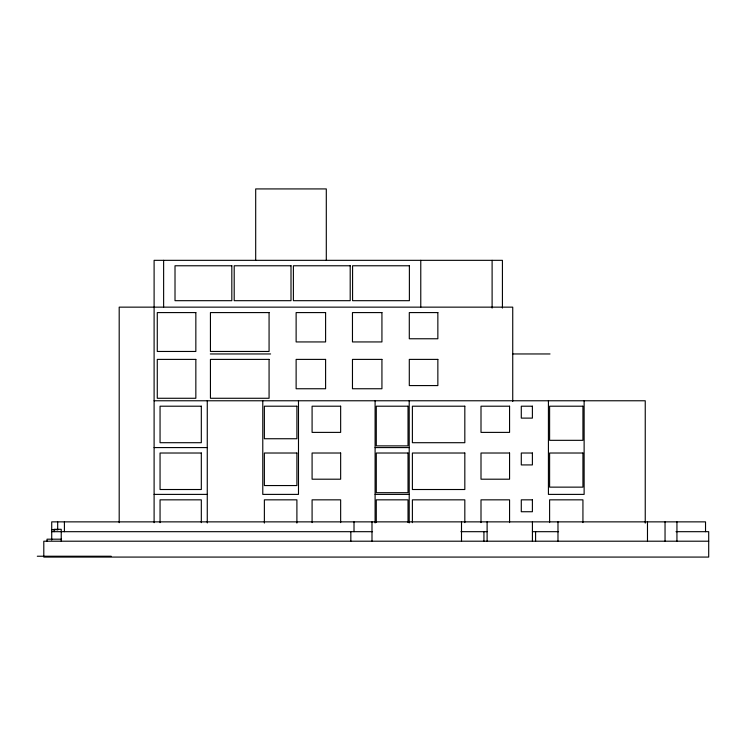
<?xml version="1.0" encoding="UTF-8"?>
<svg xmlns="http://www.w3.org/2000/svg" width="746" height="746" viewBox="0 0 746 746"><rect width="100%" height="100%" fill="white"/><g stroke="black" fill="none" stroke-linecap="round" stroke-linejoin="round"><path stroke-width="1.12" d="M210.307 353.958L270.611 353.958M512.735 353.958L550.026 353.958M154.105 400.77L645.243 400.77L645.243 523.105M154.105 447.581L207.267 447.581M375.098 447.581L409.209 447.581M154.105 494.393L207.267 494.393M375.098 494.393L409.209 494.393M51.716 529.669L58.188 529.669M51.716 531.684L372.543 531.684M460.935 531.684L487.11 531.684M532.42 531.684L558.586 531.684M676.007 531.684L708.7 531.684L708.7 557.075L43.8 557.075L43.8 541.204L708.7 541.204M61.237 539.19L47.026 539.19L47.026 541.204M37.3 556.236L111.191 556.236M705.529 531.684L705.529 521.864L51.716 521.864L51.716 540.067M676.939 521.864L676.939 541.204M665.04 521.864L665.04 541.204M647.481 521.864L647.481 541.204M584.127 400.77L584.127 494.393L548.422 494.393L548.422 400.77M582.934 522.582L582.934 499.839L549.606 499.839L549.606 522.582M557.98 521.864L557.98 541.204M535.591 531.684L535.591 541.204M532.42 521.864L532.42 541.204M512.735 401.469L512.735 307.147L119.192 307.147L119.192 522.685M509.565 522.601L509.565 499.839L481.002 499.839L481.002 522.601M502.422 308.079L502.422 260.335L154.105 260.335L154.105 522.685M492.108 260.335L492.108 308.079M487.11 521.864L487.11 541.204M483.93 531.684L483.93 541.204M464.823 522.648L464.823 499.839L412.389 499.839L412.389 522.648M461.504 521.864L461.504 541.204M420.772 260.335L420.772 307.147M409.209 400.77L409.209 522.937M408.025 522.508L408.025 499.839L376.282 499.839L376.282 522.508M375.098 400.77L375.098 522.937M371.993 521.864L371.993 541.204M354.014 521.864L354.014 531.684M350.834 531.684L350.834 541.204M340.652 522.601L340.652 499.839L312.089 499.839L312.089 522.601M326.3 260.335L326.3 188.924L255.691 188.924L255.691 260.335M298.484 400.77L298.484 494.393L262.779 494.393L262.779 400.77M296.899 523.067L296.899 499.839L264.373 499.839L264.373 523.067M207.267 400.77L207.267 522.937M201.317 522.648L201.317 499.839L160.054 499.839L160.054 522.648M163.626 260.335L163.626 307.147M64.408 521.864L64.408 531.684M61.237 541.204L61.237 529.306L54.132 529.306L54.132 531.684M57.684 521.864L57.684 529.828M231.82 265.772L175.012 265.772L175.012 300.685L231.82 300.685L231.82 265.772M291.005 265.772L234.197 265.772L234.197 300.685L291.005 300.685L291.005 265.772M350.2 265.772L293.392 265.772L293.392 300.685L350.2 300.685L350.2 265.772M409.386 265.772L352.578 265.772L352.578 300.685L409.386 300.685L409.386 265.772M195.844 312.583L157.275 312.583L157.275 351.459L195.844 351.459L195.844 312.583M269.073 312.583L210.437 312.583L210.437 351.459L269.073 351.459L269.073 312.583M325.601 312.583L296.125 312.583L296.125 341.938L325.601 341.938L325.601 312.583M381.933 312.583L352.466 312.583L352.466 341.938L381.933 341.938L381.933 312.583M437.855 312.583L409.293 312.583L409.293 338.768L437.855 338.768L437.855 312.583M195.844 359.395L157.275 359.395L157.275 398.271L195.844 398.271L195.844 359.395M269.073 359.395L210.437 359.395L210.437 398.271L269.073 398.271L269.073 359.395M325.601 359.395L296.125 359.395L296.125 388.75L325.601 388.75L325.601 359.395M381.933 359.395L352.466 359.395L352.466 388.75L381.933 388.75L381.933 359.395M437.855 359.395L409.293 359.395L409.293 385.579L437.855 385.579L437.855 359.395M201.317 406.206L160.054 406.206L160.054 442.704L201.317 442.704L201.317 406.206M296.899 406.206L264.373 406.206L264.373 438.741L296.899 438.741L296.899 406.206M340.652 406.206L312.089 406.206L312.089 432.391L340.652 432.391L340.652 406.206M408.025 406.206L376.282 406.206L376.282 445.884L408.025 445.884L408.025 406.206M464.823 406.206L412.389 406.206L412.389 442.704L464.823 442.704L464.823 406.206M509.565 406.206L481.002 406.206L481.002 432.391L509.565 432.391L509.565 406.206M532.392 406.206L521.286 406.206L521.286 418.114L532.392 418.114L532.392 406.206M582.934 406.206L549.606 406.206L549.606 440.327L582.934 440.327L582.934 406.206M201.317 453.018L160.054 453.018L160.054 489.516L201.317 489.516L201.317 453.018M296.899 453.018L264.373 453.018L264.373 485.553L296.899 485.553L296.899 453.018M340.652 453.018L312.089 453.018L312.089 479.202L340.652 479.202L340.652 453.018M408.025 453.018L376.282 453.018L376.282 492.696L408.025 492.696L408.025 453.018M464.823 453.018L412.389 453.018L412.389 489.516L464.823 489.516L464.823 453.018M509.565 453.018L481.002 453.018L481.002 479.202L509.565 479.202L509.565 453.018M532.392 453.018L521.286 453.018L521.286 464.926L532.392 464.926L532.392 453.018M582.934 453.018L549.606 453.018L549.606 487.138L582.934 487.138L582.934 453.018M532.392 499.839L521.286 499.839L521.286 511.737L532.392 511.737L532.392 499.839"/></g></svg>
